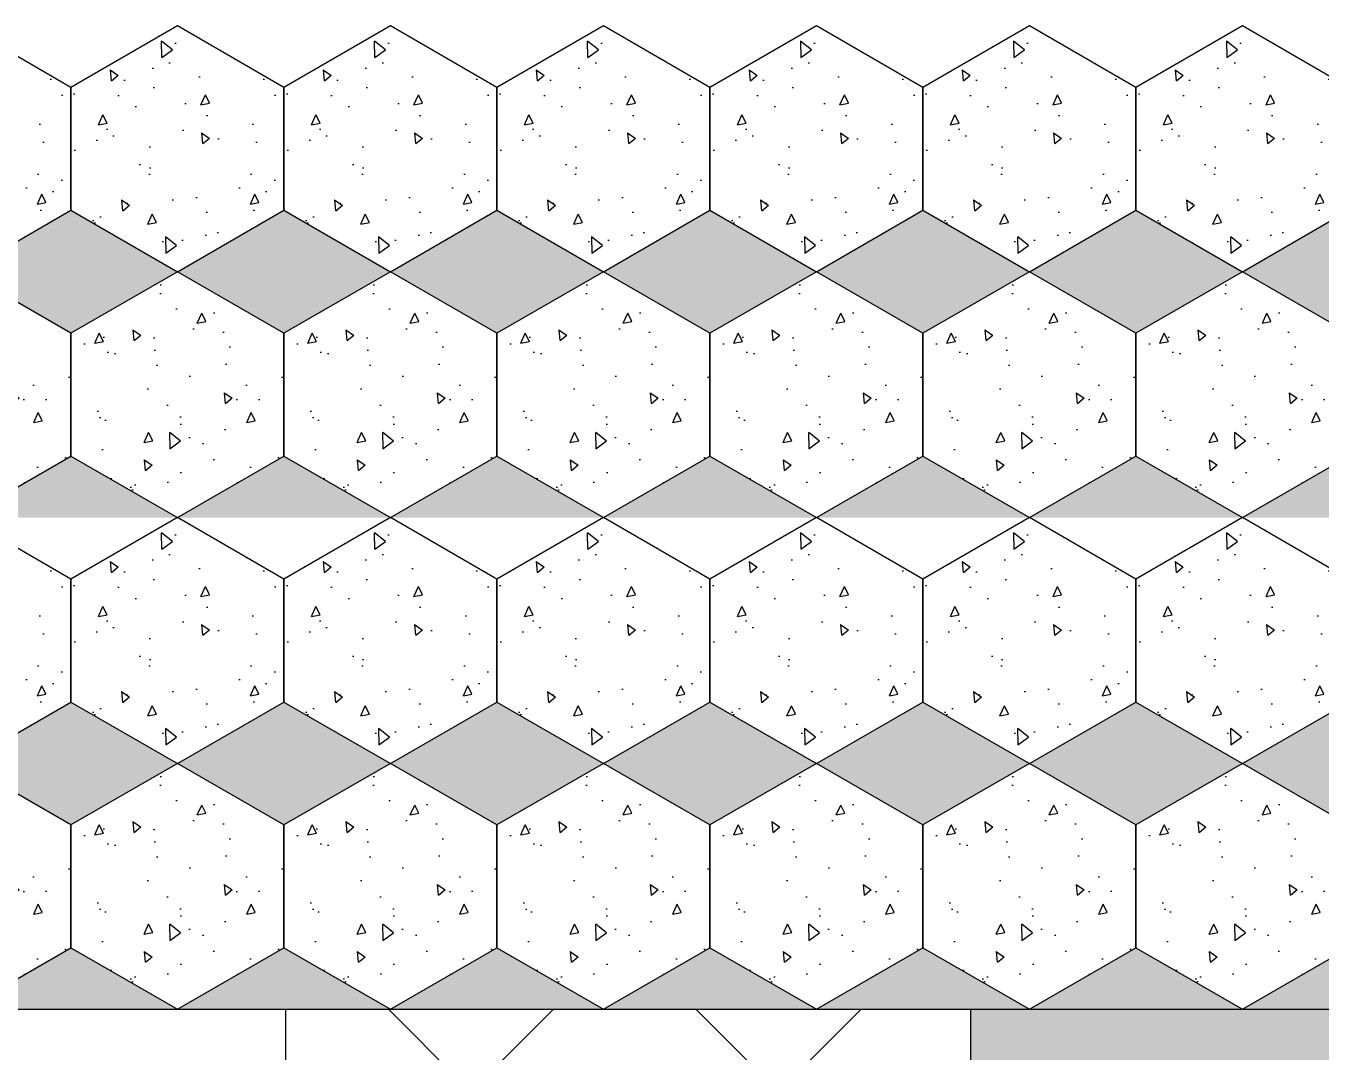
# Model space of a CAD drawing. Header units: millimetres. Extents: x 86441 to 190201, y 16532 to 98188.
# Drawn here: x 154989 to 156124, y 31825 to 32724 of the extents above; entities that cross this region are included whole.
import ezdxf

# ---------------------------------------------------------------- set-up
doc = ezdxf.new("R2010")
doc.units = ezdxf.units.MM
doc.header["$LTSCALE"] = 0.1
doc.layers.add('COLUMN', color=1, linetype='Continuous', lineweight=0)

msp = doc.modelspace()

# ---------------------------------------------------------------- hatches: boundary and pattern name
at = {"true_color": 0xa19859, "transparency": 33554687}
h = msp.add_hatch(dxfattribs=at)
h.set_pattern_fill('AR-CONC', color=55, scale=0.5, angle=45)
h.set_pattern_definition([(95, (66557.94, 13445.756), (70.047325, 58.77669), [9.525, -104.775]), (40, (66557.94, 13445.76), (-80.00923, 55.08836), [7.62, -83.82029]), (145.45144, (66563.77, 13450.65), (-9.9619, 113.86505), [8.095, -89.04512]), (91.1842, (66539.98, 13463.72), (110.70512, 80.9767), [14.2875, -157.1625]), (141.63556, (66549.2, 13470.46), (-3.5433, 171.41338), [12.14251, -133.5678]), (36.18415, (66539.98, 13463.72), (-3.5433, 171.41338), [11.42998, -125.72987]), (66, (66553.45, 13468.21), (89.75999, 17.447575), [9.525, -104.775]), (11, (66553.45, 13468.21), (-43.26996, 86.9706), [7.62, -83.82]), (116.45145, (66560.93, 13469.66), (46.49003, 104.41817), [8.095, -89.04497]), (82.5, (66557.937, 13445.756), (-28.802735, 30.986707), [0, -82.804, 0, -85.09, 0, -84.1375]), (52.5, (66557.937, 13445.756), (-11.794864, 59.0435), [0, -48.514, 0, -80.899, 0, -32.0675]), (12.5, (66537.91, 13425.73), (49.963932, 45.913098), [0, -31.75, 0, -99.06, 0, -131.445]), (2.5, (66528.93, 13416.75), (43.381952, 61.361196), [0, -41.275, 0, -65.786, 0, -93.345])])
h.paths.add_polyline_path([(154842.1, 32347.2), (154935.4, 32293.3), (155028.7, 32347.2), (155028.7, 32454.9), (154935.4, 32508.7), (154842.1, 32454.9)])
h.paths.add_polyline_path([(154842.1, 32562.6), (154935.4, 32508.7), (155028.7, 32562.6), (155028.7, 32670.3), (154935.4, 32724.2), (154842.1, 32670.3)])
h = msp.add_hatch(dxfattribs=at)
h.set_pattern_fill('AR-CONC', color=55, scale=0.5, angle=45)
h.set_pattern_definition([(95, (66744.505, 13445.756), (70.047325, 58.77669), [9.525, -104.775]), (40, (66744.5, 13445.76), (-80.00923, 55.08836), [7.62, -83.82029]), (145.45144, (66750.34, 13450.65), (-9.9619, 113.86505), [8.095, -89.04512]), (91.1842, (66726.54, 13463.72), (110.70512, 80.9767), [14.2875, -157.1625]), (141.63556, (66735.77, 13470.46), (-3.5433, 171.41338), [12.14251, -133.5678]), (36.18415, (66726.54, 13463.72), (-3.5433, 171.41338), [11.42998, -125.72987]), (66, (66740.014, 13468.21), (89.75999, 17.447575), [9.525, -104.775]), (11, (66740.01, 13468.21), (-43.26996, 86.9706), [7.62, -83.82]), (116.45145, (66747.494, 13469.66), (46.49003, 104.41817), [8.095, -89.04497]), (82.5, (66744.505, 13445.756), (-28.802735, 30.986707), [0, -82.804, 0, -85.09, 0, -84.1375]), (52.5, (66744.505, 13445.756), (-11.794864, 59.0435), [0, -48.514, 0, -80.899, 0, -32.0675]), (12.5, (66724.48, 13425.73), (49.963932, 45.913098), [0, -31.75, 0, -99.06, 0, -131.445]), (2.5, (66715.5, 13416.75), (43.381952, 61.361196), [0, -41.275, 0, -65.786, 0, -93.345])])
h.paths.add_polyline_path([(155028.7, 32347.2), (155122, 32293.3), (155215.2, 32347.2), (155215.2, 32454.9), (155122, 32508.7), (155028.7, 32454.9)])
h.paths.add_polyline_path([(155028.7, 32562.6), (155122, 32508.7), (155215.2, 32562.6), (155215.2, 32670.3), (155122, 32724.2), (155028.7, 32670.3)])
h = msp.add_hatch(dxfattribs=at)
h.set_pattern_fill('AR-CONC', color=55, scale=0.5, angle=45)
h.set_pattern_definition([(95, (66931.07, 13445.756), (70.047325, 58.77669), [9.525, -104.775]), (40, (66931.07, 13445.76), (-80.00923, 55.08836), [7.62, -83.82029]), (145.45144, (66936.91, 13450.65), (-9.9619, 113.86505), [8.095, -89.04512]), (91.1842, (66913.11, 13463.72), (110.70512, 80.9767), [14.2875, -157.1625]), (141.63556, (66922.34, 13470.46), (-3.5433, 171.41338), [12.14251, -133.5678]), (36.18415, (66913.11, 13463.72), (-3.5433, 171.41338), [11.42998, -125.72987]), (66, (66926.58, 13468.21), (89.75999, 17.447575), [9.525, -104.775]), (11, (66926.58, 13468.21), (-43.26996, 86.9706), [7.62, -83.82]), (116.45145, (66934.06, 13469.66), (46.49003, 104.41817), [8.095, -89.04497]), (82.5, (66931.072, 13445.756), (-28.802735, 30.986707), [0, -82.804, 0, -85.09, 0, -84.1375]), (52.5, (66931.07, 13445.756), (-11.794864, 59.0435), [0, -48.514, 0, -80.899, 0, -32.0675]), (12.5, (66911.046, 13425.73), (49.963932, 45.913098), [0, -31.75, 0, -99.06, 0, -131.445]), (2.5, (66902.066, 13416.75), (43.381952, 61.361196), [0, -41.275, 0, -65.786, 0, -93.345])])
h.paths.add_polyline_path([(155215.2, 32347.2), (155308.5, 32293.3), (155401.8, 32347.2), (155401.8, 32454.9), (155308.5, 32508.7), (155215.2, 32454.9)])
h.paths.add_polyline_path([(155215.2, 32562.6), (155308.5, 32508.7), (155401.8, 32562.6), (155401.8, 32670.3), (155308.5, 32724.2), (155215.2, 32670.3)])
h = msp.add_hatch(dxfattribs=at)
h.set_pattern_fill('AR-CONC', color=55, scale=0.5, angle=45)
h.set_pattern_definition([(95, (67117.64, 13445.756), (70.047325, 58.77669), [9.525, -104.775]), (40, (67117.64, 13445.76), (-80.00923, 55.08836), [7.62, -83.82029]), (145.45144, (67123.48, 13450.65), (-9.9619, 113.86505), [8.095, -89.04512]), (91.1842, (67099.68, 13463.72), (110.70512, 80.9767), [14.2875, -157.1625]), (141.63556, (67108.9, 13470.46), (-3.5433, 171.41338), [12.14251, -133.5678]), (36.18415, (67099.68, 13463.72), (-3.5433, 171.41338), [11.42998, -125.72987]), (66, (67113.15, 13468.21), (89.75999, 17.447575), [9.525, -104.775]), (11, (67113.15, 13468.21), (-43.26996, 86.9706), [7.62, -83.82]), (116.45145, (67120.63, 13469.66), (46.49003, 104.41817), [8.095, -89.04497]), (82.5, (67117.64, 13445.756), (-28.802735, 30.986707), [0, -82.804, 0, -85.09, 0, -84.1375]), (52.5, (67117.64, 13445.756), (-11.794864, 59.0435), [0, -48.514, 0, -80.899, 0, -32.0675]), (12.5, (67097.614, 13425.73), (49.963932, 45.913098), [0, -31.75, 0, -99.06, 0, -131.445]), (2.5, (67088.633, 13416.75), (43.381952, 61.361196), [0, -41.275, 0, -65.786, 0, -93.345])])
h.paths.add_polyline_path([(155401.8, 32347.2), (155495.1, 32293.3), (155588.4, 32347.2), (155588.4, 32454.9), (155495.1, 32508.7), (155401.8, 32454.9)])
h.paths.add_polyline_path([(155401.8, 32562.6), (155495.1, 32508.7), (155588.4, 32562.6), (155588.4, 32670.3), (155495.1, 32724.2), (155401.8, 32670.3)])
h = msp.add_hatch(dxfattribs=at)
h.set_pattern_fill('AR-CONC', color=55, scale=0.5, angle=45)
h.set_pattern_definition([(95, (67304.21, 13445.756), (70.047325, 58.77669), [9.525, -104.775]), (40, (67304.21, 13445.76), (-80.00923, 55.08836), [7.62, -83.82029]), (145.45144, (67310.044, 13450.65), (-9.9619, 113.86505), [8.095, -89.04512]), (91.1842, (67286.25, 13463.72), (110.70512, 80.9767), [14.2875, -157.1625]), (141.63556, (67295.47, 13470.46), (-3.5433, 171.41338), [12.14251, -133.5678]), (36.18415, (67286.25, 13463.72), (-3.5433, 171.41338), [11.42998, -125.72987]), (66, (67299.72, 13468.21), (89.75999, 17.447575), [9.525, -104.775]), (11, (67299.72, 13468.21), (-43.26996, 86.9706), [7.62, -83.82]), (116.45145, (67307.2, 13469.66), (46.49003, 104.41817), [8.095, -89.04497]), (82.5, (67304.207, 13445.756), (-28.802735, 30.986707), [0, -82.804, 0, -85.09, 0, -84.1375]), (52.5, (67304.207, 13445.756), (-11.794864, 59.0435), [0, -48.514, 0, -80.899, 0, -32.0675]), (12.5, (67284.18, 13425.73), (49.963932, 45.913098), [0, -31.75, 0, -99.06, 0, -131.445]), (2.5, (67275.2, 13416.75), (43.381952, 61.361196), [0, -41.275, 0, -65.786, 0, -93.345])])
h.paths.add_polyline_path([(155588.4, 32347.2), (155681.7, 32293.3), (155774.9, 32347.2), (155774.9, 32454.9), (155681.7, 32508.7), (155588.4, 32454.9)])
h.paths.add_polyline_path([(155588.4, 32562.6), (155681.7, 32508.7), (155774.9, 32562.6), (155774.9, 32670.3), (155681.7, 32724.2), (155588.4, 32670.3)])
h = msp.add_hatch(dxfattribs=at)
h.set_pattern_fill('AR-CONC', color=55, scale=0.5, angle=45)
h.set_pattern_definition([(95, (67490.775, 13445.756), (70.047325, 58.77669), [9.525, -104.775]), (40, (67490.775, 13445.76), (-80.00923, 55.08836), [7.62, -83.82029]), (145.45144, (67496.61, 13450.65), (-9.9619, 113.86505), [8.095, -89.04512]), (91.1842, (67472.81, 13463.72), (110.70512, 80.9767), [14.2875, -157.1625]), (141.63556, (67482.04, 13470.46), (-3.5433, 171.41338), [12.14251, -133.5678]), (36.18415, (67472.81, 13463.72), (-3.5433, 171.41338), [11.42998, -125.72987]), (66, (67486.285, 13468.21), (89.75999, 17.447575), [9.525, -104.775]), (11, (67486.28, 13468.21), (-43.26996, 86.9706), [7.62, -83.82]), (116.45145, (67493.765, 13469.66), (46.49003, 104.41817), [8.095, -89.04497]), (82.5, (67490.775, 13445.756), (-28.802735, 30.986707), [0, -82.804, 0, -85.09, 0, -84.1375]), (52.5, (67490.775, 13445.756), (-11.794864, 59.0435), [0, -48.514, 0, -80.899, 0, -32.0675]), (12.5, (67470.75, 13425.73), (49.963932, 45.913098), [0, -31.75, 0, -99.06, 0, -131.445]), (2.5, (67461.77, 13416.75), (43.381952, 61.361196), [0, -41.275, 0, -65.786, 0, -93.345])])
h.paths.add_polyline_path([(155774.9, 32347.2), (155868.2, 32293.3), (155961.5, 32347.2), (155961.5, 32454.9), (155868.2, 32508.7), (155774.9, 32454.9)])
h.paths.add_polyline_path([(155774.9, 32562.6), (155868.2, 32508.7), (155961.5, 32562.6), (155961.5, 32670.3), (155868.2, 32724.2), (155774.9, 32670.3)])
h = msp.add_hatch(dxfattribs=at)
h.set_pattern_fill('AR-CONC', color=55, scale=0.5, angle=45)
h.set_pattern_definition([(95, (67677.34, 13445.756), (70.047325, 58.77669), [9.525, -104.775]), (40, (67677.34, 13445.76), (-80.00923, 55.08836), [7.62, -83.82029]), (145.45144, (67683.18, 13450.65), (-9.9619, 113.86505), [8.095, -89.04512]), (91.1842, (67659.38, 13463.72), (110.70512, 80.9767), [14.2875, -157.1625]), (141.63556, (67668.61, 13470.46), (-3.5433, 171.41338), [12.14251, -133.5678]), (36.18415, (67659.38, 13463.72), (-3.5433, 171.41338), [11.42998, -125.72987]), (66, (67672.85, 13468.21), (89.75999, 17.447575), [9.525, -104.775]), (11, (67672.85, 13468.21), (-43.26996, 86.9706), [7.62, -83.82]), (116.45145, (67680.33, 13469.66), (46.49003, 104.41817), [8.095, -89.04497]), (82.5, (67677.342, 13445.756), (-28.802735, 30.986707), [0, -82.804, 0, -85.09, 0, -84.1375]), (52.5, (67677.342, 13445.756), (-11.794864, 59.0435), [0, -48.514, 0, -80.899, 0, -32.0675]), (12.5, (67657.316, 13425.73), (49.963932, 45.913098), [0, -31.75, 0, -99.06, 0, -131.445]), (2.5, (67648.336, 13416.75), (43.381952, 61.361196), [0, -41.275, 0, -65.786, 0, -93.345])])
h.paths.add_polyline_path([(155961.5, 32347.2), (156054.8, 32293.3), (156148.1, 32347.2), (156148.1, 32454.9), (156054.8, 32508.7), (155961.5, 32454.9)])
h.paths.add_polyline_path([(155961.5, 32562.6), (156054.8, 32508.7), (156148.1, 32562.6), (156148.1, 32670.3), (156054.8, 32724.2), (155961.5, 32670.3)])
at = {"true_color": 0xffffff, "transparency": 33554687}
h = msp.add_hatch(color=7, dxfattribs=at)
h.dxf.hatch_style = 1
h.set_gradient(color1=(114, 89, 52), color2=(161, 152, 89))
h.paths.add_polyline_path([(155122, 32508.7), (155028.7, 32562.6), (154935.4, 32508.7), (155028.7, 32454.9)])
h.paths.add_polyline_path([(155028.7, 32347.2), (154935.4, 32293.3), (155122, 32293.3)])
h = msp.add_hatch(color=7, dxfattribs=at)
h.dxf.hatch_style = 1
h.set_gradient(color1=(114, 89, 52), color2=(161, 152, 89))
h.paths.add_polyline_path([(155215.2, 32562.6), (155122, 32508.7), (155215.2, 32454.9), (155308.5, 32508.7)])
h.paths.add_polyline_path([(155215.2, 32347.2), (155122, 32293.3), (155308.5, 32293.3)])
h = msp.add_hatch(color=7, dxfattribs=at)
h.dxf.hatch_style = 1
h.set_gradient(color1=(114, 89, 52), color2=(161, 152, 89))
h.paths.add_polyline_path([(155495.1, 32508.7), (155401.8, 32562.6), (155308.5, 32508.7), (155401.8, 32454.9)])
h.paths.add_polyline_path([(155401.8, 32347.2), (155308.5, 32293.3), (155495.1, 32293.3)])
h = msp.add_hatch(color=7, dxfattribs=at)
h.dxf.hatch_style = 1
h.set_gradient(color1=(114, 89, 52), color2=(161, 152, 89))
h.paths.add_polyline_path([(155588.4, 32562.6), (155495.1, 32508.7), (155588.4, 32454.9), (155681.7, 32508.7)])
h.paths.add_polyline_path([(155588.4, 32347.2), (155495.1, 32293.3), (155681.7, 32293.3)])
h = msp.add_hatch(color=7, dxfattribs=at)
h.dxf.hatch_style = 1
h.set_gradient(color1=(114, 89, 52), color2=(161, 152, 89))
h.paths.add_polyline_path([(155868.2, 32508.7), (155774.9, 32562.6), (155681.7, 32508.7), (155774.9, 32454.9)])
h.paths.add_polyline_path([(155774.9, 32347.2), (155681.7, 32293.3), (155868.2, 32293.3)])
h = msp.add_hatch(color=7, dxfattribs=at)
h.dxf.hatch_style = 1
h.set_gradient(color1=(114, 89, 52), color2=(161, 152, 89))
h.paths.add_polyline_path([(155961.5, 32562.6), (155868.2, 32508.7), (155961.5, 32454.9), (156054.8, 32508.7)])
h.paths.add_polyline_path([(155961.5, 32347.2), (155868.2, 32293.3), (156054.8, 32293.3)])
h = msp.add_hatch(color=7, dxfattribs=at)
h.dxf.hatch_style = 1
h.set_gradient(color1=(114, 89, 52), color2=(161, 152, 89))
h.paths.add_polyline_path([(156241.4, 32508.7), (156148.1, 32562.6), (156054.8, 32508.7), (156148.1, 32454.9)])
h.paths.add_polyline_path([(156148.1, 32347.2), (156054.8, 32293.3), (156241.4, 32293.3)])
at = {"true_color": 0xa19859, "transparency": 33554687}
h = msp.add_hatch(dxfattribs=at)
h.set_pattern_fill('AR-CONC', color=55, scale=0.5, angle=45)
h.set_pattern_definition([(95, (66557.94, 13014.9), (70.047325, 58.77669), [9.525, -104.775]), (40, (66557.94, 13014.9), (-80.00923, 55.08836), [7.62, -83.82029]), (145.45144, (66563.77, 13019.795), (-9.9619, 113.86505), [8.095, -89.04512]), (91.1842, (66539.98, 13032.86), (110.70512, 80.9767), [14.2875, -157.1625]), (141.63556, (66549.2, 13039.6), (-3.5433, 171.41338), [12.14251, -133.5678]), (36.18415, (66539.98, 13032.86), (-3.5433, 171.41338), [11.42998, -125.72987]), (66, (66553.45, 13037.35), (89.75999, 17.447575), [9.525, -104.775]), (11, (66553.45, 13037.35), (-43.26996, 86.9706), [7.62, -83.82]), (116.45145, (66560.93, 13038.8), (46.49003, 104.41817), [8.095, -89.04497]), (82.5, (66557.937, 13014.897), (-28.802735, 30.986707), [0, -82.804, 0, -85.09, 0, -84.1375]), (52.5, (66557.937, 13014.897), (-11.794864, 59.0435), [0, -48.514, 0, -80.899, 0, -32.0675]), (12.5, (66537.91, 12994.87), (49.963932, 45.913098), [0, -31.75, 0, -99.06, 0, -131.445]), (2.5, (66528.93, 12985.89), (43.381952, 61.361196), [0, -41.275, 0, -65.786, 0, -93.345])])
h.paths.add_polyline_path([(154842.1, 31916.3), (154935.4, 31862.5), (155028.7, 31916.3), (155028.7, 32024), (154935.4, 32077.9), (154842.1, 32024)])
h.paths.add_polyline_path([(154842.1, 32131.7), (154935.4, 32077.9), (155028.7, 32131.7), (155028.7, 32239.5), (154935.4, 32293.3), (154842.1, 32239.5)])
h = msp.add_hatch(dxfattribs=at)
h.set_pattern_fill('AR-CONC', color=55, scale=0.5, angle=45)
h.set_pattern_definition([(95, (66744.505, 13014.9), (70.047325, 58.77669), [9.525, -104.775]), (40, (66744.5, 13014.9), (-80.00923, 55.08836), [7.62, -83.82029]), (145.45144, (66750.34, 13019.795), (-9.9619, 113.86505), [8.095, -89.04512]), (91.1842, (66726.54, 13032.86), (110.70512, 80.9767), [14.2875, -157.1625]), (141.63556, (66735.77, 13039.6), (-3.5433, 171.41338), [12.14251, -133.5678]), (36.18415, (66726.54, 13032.86), (-3.5433, 171.41338), [11.42998, -125.72987]), (66, (66740.014, 13037.35), (89.75999, 17.447575), [9.525, -104.775]), (11, (66740.01, 13037.35), (-43.26996, 86.9706), [7.62, -83.82]), (116.45145, (66747.494, 13038.8), (46.49003, 104.41817), [8.095, -89.04497]), (82.5, (66744.505, 13014.897), (-28.802735, 30.986707), [0, -82.804, 0, -85.09, 0, -84.1375]), (52.5, (66744.505, 13014.897), (-11.794864, 59.0435), [0, -48.514, 0, -80.899, 0, -32.0675]), (12.5, (66724.48, 12994.87), (49.963932, 45.913098), [0, -31.75, 0, -99.06, 0, -131.445]), (2.5, (66715.5, 12985.89), (43.381952, 61.361196), [0, -41.275, 0, -65.786, 0, -93.345])])
h.paths.add_polyline_path([(155028.7, 31916.3), (155122, 31862.5), (155215.2, 31916.3), (155215.2, 32024), (155122, 32077.9), (155028.7, 32024)])
h.paths.add_polyline_path([(155028.7, 32131.7), (155122, 32077.9), (155215.2, 32131.7), (155215.2, 32239.5), (155122, 32293.3), (155028.7, 32239.5)])
h = msp.add_hatch(dxfattribs=at)
h.set_pattern_fill('AR-CONC', color=55, scale=0.5, angle=45)
h.set_pattern_definition([(95, (66931.07, 13014.9), (70.047325, 58.77669), [9.525, -104.775]), (40, (66931.07, 13014.9), (-80.00923, 55.08836), [7.62, -83.82029]), (145.45144, (66936.91, 13019.795), (-9.9619, 113.86505), [8.095, -89.04512]), (91.1842, (66913.11, 13032.86), (110.70512, 80.9767), [14.2875, -157.1625]), (141.63556, (66922.34, 13039.6), (-3.5433, 171.41338), [12.14251, -133.5678]), (36.18415, (66913.11, 13032.86), (-3.5433, 171.41338), [11.42998, -125.72987]), (66, (66926.58, 13037.35), (89.75999, 17.447575), [9.525, -104.775]), (11, (66926.58, 13037.35), (-43.26996, 86.9706), [7.62, -83.82]), (116.45145, (66934.06, 13038.8), (46.49003, 104.41817), [8.095, -89.04497]), (82.5, (66931.072, 13014.897), (-28.802735, 30.986707), [0, -82.804, 0, -85.09, 0, -84.1375]), (52.5, (66931.07, 13014.897), (-11.794864, 59.0435), [0, -48.514, 0, -80.899, 0, -32.0675]), (12.5, (66911.046, 12994.87), (49.963932, 45.913098), [0, -31.75, 0, -99.06, 0, -131.445]), (2.5, (66902.066, 12985.89), (43.381952, 61.361196), [0, -41.275, 0, -65.786, 0, -93.345])])
h.paths.add_polyline_path([(155215.2, 31916.3), (155308.5, 31862.5), (155401.8, 31916.3), (155401.8, 32024), (155308.5, 32077.9), (155215.2, 32024)])
h.paths.add_polyline_path([(155215.2, 32131.7), (155308.5, 32077.9), (155401.8, 32131.7), (155401.8, 32239.5), (155308.5, 32293.3), (155215.2, 32239.5)])
h = msp.add_hatch(dxfattribs=at)
h.set_pattern_fill('AR-CONC', color=55, scale=0.5, angle=45)
h.set_pattern_definition([(95, (67117.64, 13014.9), (70.047325, 58.77669), [9.525, -104.775]), (40, (67117.64, 13014.9), (-80.00923, 55.08836), [7.62, -83.82029]), (145.45144, (67123.48, 13019.795), (-9.9619, 113.86505), [8.095, -89.04512]), (91.1842, (67099.68, 13032.86), (110.70512, 80.9767), [14.2875, -157.1625]), (141.63556, (67108.9, 13039.6), (-3.5433, 171.41338), [12.14251, -133.5678]), (36.18415, (67099.68, 13032.86), (-3.5433, 171.41338), [11.42998, -125.72987]), (66, (67113.15, 13037.35), (89.75999, 17.447575), [9.525, -104.775]), (11, (67113.15, 13037.35), (-43.26996, 86.9706), [7.62, -83.82]), (116.45145, (67120.63, 13038.8), (46.49003, 104.41817), [8.095, -89.04497]), (82.5, (67117.64, 13014.897), (-28.802735, 30.986707), [0, -82.804, 0, -85.09, 0, -84.1375]), (52.5, (67117.64, 13014.897), (-11.794864, 59.0435), [0, -48.514, 0, -80.899, 0, -32.0675]), (12.5, (67097.614, 12994.87), (49.963932, 45.913098), [0, -31.75, 0, -99.06, 0, -131.445]), (2.5, (67088.633, 12985.89), (43.381952, 61.361196), [0, -41.275, 0, -65.786, 0, -93.345])])
h.paths.add_polyline_path([(155401.8, 31916.3), (155495.1, 31862.5), (155588.4, 31916.3), (155588.4, 32024), (155495.1, 32077.9), (155401.8, 32024)])
h.paths.add_polyline_path([(155401.8, 32131.7), (155495.1, 32077.9), (155588.4, 32131.7), (155588.4, 32239.5), (155495.1, 32293.3), (155401.8, 32239.5)])
h = msp.add_hatch(dxfattribs=at)
h.set_pattern_fill('AR-CONC', color=55, scale=0.5, angle=45)
h.set_pattern_definition([(95, (67304.21, 13014.9), (70.047325, 58.77669), [9.525, -104.775]), (40, (67304.21, 13014.9), (-80.00923, 55.08836), [7.62, -83.82029]), (145.45144, (67310.044, 13019.795), (-9.9619, 113.86505), [8.095, -89.04512]), (91.1842, (67286.25, 13032.86), (110.70512, 80.9767), [14.2875, -157.1625]), (141.63556, (67295.47, 13039.6), (-3.5433, 171.41338), [12.14251, -133.5678]), (36.18415, (67286.25, 13032.86), (-3.5433, 171.41338), [11.42998, -125.72987]), (66, (67299.72, 13037.35), (89.75999, 17.447575), [9.525, -104.775]), (11, (67299.72, 13037.35), (-43.26996, 86.9706), [7.62, -83.82]), (116.45145, (67307.2, 13038.8), (46.49003, 104.41817), [8.095, -89.04497]), (82.5, (67304.207, 13014.897), (-28.802735, 30.986707), [0, -82.804, 0, -85.09, 0, -84.1375]), (52.5, (67304.207, 13014.897), (-11.794864, 59.0435), [0, -48.514, 0, -80.899, 0, -32.0675]), (12.5, (67284.18, 12994.87), (49.963932, 45.913098), [0, -31.75, 0, -99.06, 0, -131.445]), (2.5, (67275.2, 12985.89), (43.381952, 61.361196), [0, -41.275, 0, -65.786, 0, -93.345])])
h.paths.add_polyline_path([(155588.4, 31916.3), (155681.7, 31862.5), (155774.9, 31916.3), (155774.9, 32024), (155681.7, 32077.9), (155588.4, 32024)])
h.paths.add_polyline_path([(155588.4, 32131.7), (155681.7, 32077.9), (155774.9, 32131.7), (155774.9, 32239.5), (155681.7, 32293.3), (155588.4, 32239.5)])
h = msp.add_hatch(dxfattribs=at)
h.set_pattern_fill('AR-CONC', color=55, scale=0.5, angle=45)
h.set_pattern_definition([(95, (67490.775, 13014.9), (70.047325, 58.77669), [9.525, -104.775]), (40, (67490.775, 13014.9), (-80.00923, 55.08836), [7.62, -83.82029]), (145.45144, (67496.61, 13019.795), (-9.9619, 113.86505), [8.095, -89.04512]), (91.1842, (67472.81, 13032.86), (110.70512, 80.9767), [14.2875, -157.1625]), (141.63556, (67482.04, 13039.6), (-3.5433, 171.41338), [12.14251, -133.5678]), (36.18415, (67472.81, 13032.86), (-3.5433, 171.41338), [11.42998, -125.72987]), (66, (67486.285, 13037.35), (89.75999, 17.447575), [9.525, -104.775]), (11, (67486.28, 13037.35), (-43.26996, 86.9706), [7.62, -83.82]), (116.45145, (67493.765, 13038.8), (46.49003, 104.41817), [8.095, -89.04497]), (82.5, (67490.775, 13014.897), (-28.802735, 30.986707), [0, -82.804, 0, -85.09, 0, -84.1375]), (52.5, (67490.775, 13014.897), (-11.794864, 59.0435), [0, -48.514, 0, -80.899, 0, -32.0675]), (12.5, (67470.75, 12994.87), (49.963932, 45.913098), [0, -31.75, 0, -99.06, 0, -131.445]), (2.5, (67461.77, 12985.89), (43.381952, 61.361196), [0, -41.275, 0, -65.786, 0, -93.345])])
h.paths.add_polyline_path([(155774.9, 31916.3), (155868.2, 31862.5), (155961.5, 31916.3), (155961.5, 32024), (155868.2, 32077.9), (155774.9, 32024)])
h.paths.add_polyline_path([(155774.9, 32131.7), (155868.2, 32077.9), (155961.5, 32131.7), (155961.5, 32239.5), (155868.2, 32293.3), (155774.9, 32239.5)])
h = msp.add_hatch(dxfattribs=at)
h.set_pattern_fill('AR-CONC', color=55, scale=0.5, angle=45)
h.set_pattern_definition([(95, (67677.34, 13014.9), (70.047325, 58.77669), [9.525, -104.775]), (40, (67677.34, 13014.9), (-80.00923, 55.08836), [7.62, -83.82029]), (145.45144, (67683.18, 13019.795), (-9.9619, 113.86505), [8.095, -89.04512]), (91.1842, (67659.38, 13032.86), (110.70512, 80.9767), [14.2875, -157.1625]), (141.63556, (67668.61, 13039.6), (-3.5433, 171.41338), [12.14251, -133.5678]), (36.18415, (67659.38, 13032.86), (-3.5433, 171.41338), [11.42998, -125.72987]), (66, (67672.85, 13037.35), (89.75999, 17.447575), [9.525, -104.775]), (11, (67672.85, 13037.35), (-43.26996, 86.9706), [7.62, -83.82]), (116.45145, (67680.33, 13038.8), (46.49003, 104.41817), [8.095, -89.04497]), (82.5, (67677.342, 13014.897), (-28.802735, 30.986707), [0, -82.804, 0, -85.09, 0, -84.1375]), (52.5, (67677.342, 13014.897), (-11.794864, 59.0435), [0, -48.514, 0, -80.899, 0, -32.0675]), (12.5, (67657.316, 12994.87), (49.963932, 45.913098), [0, -31.75, 0, -99.06, 0, -131.445]), (2.5, (67648.336, 12985.89), (43.381952, 61.361196), [0, -41.275, 0, -65.786, 0, -93.345])])
h.paths.add_polyline_path([(155961.5, 31916.3), (156054.8, 31862.5), (156148.1, 31916.3), (156148.1, 32024), (156054.8, 32077.9), (155961.5, 32024)])
h.paths.add_polyline_path([(155961.5, 32131.7), (156054.8, 32077.9), (156148.1, 32131.7), (156148.1, 32239.5), (156054.8, 32293.3), (155961.5, 32239.5)])
at = {"true_color": 0xffffff, "transparency": 33554687}
h = msp.add_hatch(color=7, dxfattribs=at)
h.dxf.hatch_style = 1
h.set_gradient(color1=(114, 89, 52), color2=(161, 152, 89))
h.paths.add_polyline_path([(155122, 32077.9), (155028.7, 32131.7), (154935.4, 32077.9), (155028.7, 32024)])
h.paths.add_polyline_path([(155028.7, 31916.3), (154935.4, 31862.5), (155122, 31862.5)])
h = msp.add_hatch(color=7, dxfattribs=at)
h.dxf.hatch_style = 1
h.set_gradient(color1=(114, 89, 52), color2=(161, 152, 89))
h.paths.add_polyline_path([(155215.2, 32131.7), (155122, 32077.9), (155215.2, 32024), (155308.5, 32077.9)])
h.paths.add_polyline_path([(155215.2, 31916.3), (155122, 31862.5), (155308.5, 31862.5)])
h = msp.add_hatch(color=7, dxfattribs=at)
h.dxf.hatch_style = 1
h.set_gradient(color1=(114, 89, 52), color2=(161, 152, 89))
h.paths.add_polyline_path([(155495.1, 32077.9), (155401.8, 32131.7), (155308.5, 32077.9), (155401.8, 32024)])
h.paths.add_polyline_path([(155401.8, 31916.3), (155308.5, 31862.5), (155495.1, 31862.5)])
h = msp.add_hatch(color=7, dxfattribs=at)
h.dxf.hatch_style = 1
h.set_gradient(color1=(114, 89, 52), color2=(161, 152, 89))
h.paths.add_polyline_path([(155588.4, 32131.7), (155495.1, 32077.9), (155588.4, 32024), (155681.7, 32077.9)])
h.paths.add_polyline_path([(155588.4, 31916.3), (155495.1, 31862.5), (155681.7, 31862.5)])
h = msp.add_hatch(color=7, dxfattribs=at)
h.dxf.hatch_style = 1
h.set_gradient(color1=(114, 89, 52), color2=(161, 152, 89))
h.paths.add_polyline_path([(155868.2, 32077.9), (155774.9, 32131.7), (155681.7, 32077.9), (155774.9, 32024)])
h.paths.add_polyline_path([(155774.9, 31916.3), (155681.7, 31862.5), (155868.2, 31862.5)])
h = msp.add_hatch(color=7, dxfattribs=at)
h.dxf.hatch_style = 1
h.set_gradient(color1=(114, 89, 52), color2=(161, 152, 89))
h.paths.add_polyline_path([(155961.5, 32131.7), (155868.2, 32077.9), (155961.5, 32024), (156054.8, 32077.9)])
h.paths.add_polyline_path([(155961.5, 31916.3), (155868.2, 31862.5), (156054.8, 31862.5)])
h = msp.add_hatch(color=7, dxfattribs=at)
h.dxf.hatch_style = 1
h.set_gradient(color1=(114, 89, 52), color2=(161, 152, 89))
h.paths.add_polyline_path([(156241.4, 32077.9), (156148.1, 32131.7), (156054.8, 32077.9), (156148.1, 32024)])
h.paths.add_polyline_path([(156148.1, 31916.3), (156054.8, 31862.5), (156241.4, 31862.5)])
at = {"true_color": 0xc7c8ca, "transparency": 33554687}
h = msp.add_hatch(dxfattribs=at)
h.set_pattern_fill('ANSI37', color=9, scale=60)
h.set_pattern_definition([(45, (64319.13, 0), (-134.70384, 134.70384), []), (135, (64319.13, 0), (-134.70384, -134.70384), [])])
h.paths.add_polyline_path([(155816.7, 31862.5), (155216.7, 31862.5), (155216.7, 31499.5), (155816.7, 31499.5)])
h = msp.add_hatch(color=9, dxfattribs=at)
h.dxf.hatch_style = 1
h.paths.add_polyline_path([(156416.7, 31862.5), (155816.7, 31862.5), (155816.7, 31499.5), (156416.7, 31499.5)])
at = {"layer": 'COLUMN', "lineweight": 9, "true_color": 0x636466, "transparency": 33554687}
h = msp.add_hatch(dxfattribs=at)
h.set_pattern_fill('STEEL', color=251, scale=80)
h.set_pattern_definition([(45, (64319.13, 0), (-179.6051, 179.6051), []), (45, (64319.13, 127), (-179.6051, 179.6051), [])])
h.paths.add_polyline_path([(164595.2, 27066.5), (164255.7, 27066.5), (164255.7, 26916.5), (164595.2, 26916.5)])
h.paths.add_polyline_path([(174507, 33556.3), (174357, 33556.3), (174357, 32406.3), (174507, 32406.3)], flags=17)
h.paths.add_polyline_path([(173607, 32556.3), (172557, 32556.3), (172557, 32406.3), (173607, 32406.3)], flags=17)
h.paths.add_polyline_path([(165970.7, 28907.5), (163243.7, 28907.5), (163243.7, 28757.5), (165970.7, 28757.5)])
h.paths.add_polyline_path([(164255.7, 26699.5), (164255.7, 26959.9), (164105.7, 26959.9), (164105.7, 26699.5), (164105.7, 25765.5), (164255.7, 25765.5)])
h.paths.add_polyline_path([(165495.2, 26965.5), (165345.2, 26965.5), (165345.2, 25765.5), (165495.2, 25765.5), (165495.2, 26266)])
h.paths.add_polyline_path([(164105.7, 26857.5), (163655.7, 26857.5), (163655.7, 26707.5), (164105.7, 26707.5)])
h.paths.add_polyline_path([(164255.7, 27857.5), (164105.7, 27857.5), (164105.7, 27472), (164255.7, 27472)])
h.paths.add_polyline_path([(164105.7, 27857.5), (162455.7, 27857.5), (162455.7, 27707.5), (164105.7, 27707.5)])
h.paths.add_polyline_path([(162905.7, 27707.5), (162755.7, 27707.5), (162755.7, 26707.5), (162905.7, 26707.5), (162905.7, 26857.5)])
h.paths.add_polyline_path([(166737.7, 27066.5), (166584.7, 27066.5), (166245.2, 27066.5), (166245.2, 26916.5), (166584.7, 26916.5), (166737.7, 26916.5)], flags=17)
h.paths.add_polyline_path([(157391.7, 26699.5), (153621.7, 26699.5), (153621.7, 26469.5), (157391.7, 26469.5)])
h.paths.add_polyline_path([(161253.7, 26699.5), (160954.7, 26699.5), (160954.7, 26469.5), (161253.7, 26469.5)])
h.paths.add_polyline_path([(158065.7, 26699.5), (157693.7, 26699.5), (157693.7, 26469.5), (158065.7, 26469.5)])
h.paths.add_polyline_path([(166584.7, 25765.5), (166309.8, 25765.5), (166309.8, 25535.5), (166584.7, 25535.5)])
h.paths.add_polyline_path([(165770.1, 25765.5), (165070.3, 25765.5), (165070.3, 25535.5), (165770.1, 25535.5)])
h.paths.add_polyline_path([(164524.9, 25765.5), (161555.7, 25765.5), (161555.7, 25535.5), (164524.9, 25535.5)])
h.paths.add_polyline_path([(166200.7, 28757.5), (165970.7, 28757.5), (165970.7, 28041.5), (166737.7, 28041.5), (166737.7, 26768.5), (166967.7, 26768.5), (166967.7, 28271.5), (166200.7, 28271.5)])
h.paths.add_polyline_path([(166200.7, 31999.5), (165970.7, 31999.5), (165970.7, 31646.5), (166200.7, 31646.5)])
h.paths.add_polyline_path([(166200.7, 37176.5), (165970.7, 37176.5), (165206.7, 37176.5), (165206.7, 36946.5), (165970.7, 36946.5), (165970.7, 34888.5), (166200.7, 34888.5)])
h.paths.add_polyline_path([(162317.7, 37176.5), (161555.7, 37176.5), (161555.7, 36946.5), (162317.7, 36946.5)])
h.paths.add_polyline_path([(158065.7, 37176.5), (157693.7, 37176.5), (157693.7, 36946.5), (158065.7, 36946.5)])
h.paths.add_polyline_path([(161253.7, 37176.5), (160954.7, 37176.5), (160954.7, 36946.5), (161253.7, 36946.5)])
h.paths.add_polyline_path([(157391.7, 37176.5), (153621.7, 37176.5), (153621.7, 36946.5), (157391.7, 36946.5)])
edge = h.paths.add_edge_path()
edge.add_line((176201, 27026.6), (176431, 27026.6))
edge.add_line((176204.2, 28299.9), (176201, 27021.1))
edge.add_line((176431, 28531.6), (176431, 27026.6))
edge.add_line((175664, 28531.6), (176431, 28531.6))
edge.add_line((175434.1, 28301.6), (176204.2, 28299.9))
edge.add_line((175664, 37436.6), (175664, 28531.6))
edge.add_line((175434.1, 37206.6), (175434.1, 28301.6))
edge.add_line((171019, 37436.6), (175664, 37436.6))
edge.add_line((171019, 37206.6), (175434.1, 37206.6))
edge.add_line((171019, 37436.6), (171019, 37206.6))
h.paths.add_polyline_path([(176048, 26025.6), (176048, 25795.6), (171019, 25795.6), (171019, 26025.6)])

# ---------------------------------------------------------------- linework, layer by layer
at = {"color": 4, "lineweight": 18, "transparency": 33554687}
for p in [(152416.7, 31862.5), (155216.7, 30444.5)]:
    msp.add_line(p, (155216.7, 31862.5), dxfattribs=at)
at = {"color": 67, "true_color": 0x727430, "transparency": 33554687}
for p, q in [((154655.5, 31862.5), (155255.5, 31862.5)), ((155028.7, 31862.5), (155628.7, 31862.5)), ((155401.8, 31862.5), (156001.8, 31862.5)), ((155774.9, 31862.5), (156374.9, 31862.5))]:
    msp.add_line(p, q, dxfattribs=at)
at = {"transparency": 33554687}
msp.add_line((155216.7, 31862.5), (155216.7, 30444.5), dxfattribs=at)
at = {"color": 7, "true_color": 0xffffff, "transparency": 33554687}
msp.add_line((155216.7, 31862.5), (157391.7, 31862.5), dxfattribs=at)
at = {"color": 9, "true_color": 0xc7c8ca, "transparency": 33554687}
msp.add_line((155816.7, 31862.5), (155816.7, 29694.5), dxfattribs=at)
at = {"color": 7, "true_color": 0xffffff, "transparency": 33554687}
for points in [[(154935.4, 32724.2), (154842.1, 32670.3), (154842.1, 32562.6), (154935.4, 32508.7), (155028.7, 32562.6), (155028.7, 32670.3), (154935.4, 32724.2)], [(154935.4, 32724.2), (154842.1, 32670.3), (154842.1, 32562.6), (154935.4, 32508.7), (155028.7, 32562.6), (155028.7, 32670.3), (154935.4, 32724.2)], [(155122, 32724.2), (155028.7, 32670.3), (155028.7, 32562.6), (155122, 32508.7), (155215.2, 32562.6), (155215.2, 32670.3), (155122, 32724.2)], [(155122, 32724.2), (155028.7, 32670.3), (155028.7, 32562.6), (155122, 32508.7), (155215.2, 32562.6), (155215.2, 32670.3), (155122, 32724.2)], [(155308.5, 32724.2), (155215.2, 32670.3), (155215.2, 32562.6), (155308.5, 32508.7), (155401.8, 32562.6), (155401.8, 32670.3), (155308.5, 32724.2)], [(155308.5, 32724.2), (155215.2, 32670.3), (155215.2, 32562.6), (155308.5, 32508.7), (155401.8, 32562.6), (155401.8, 32670.3), (155308.5, 32724.2)], [(155495.1, 32724.2), (155401.8, 32670.3), (155401.8, 32562.6), (155495.1, 32508.7), (155588.4, 32562.6), (155588.4, 32670.3), (155495.1, 32724.2)], [(155495.1, 32724.2), (155401.8, 32670.3), (155401.8, 32562.6), (155495.1, 32508.7), (155588.4, 32562.6), (155588.4, 32670.3), (155495.1, 32724.2)], [(155681.7, 32724.2), (155588.4, 32670.3), (155588.4, 32562.6), (155681.7, 32508.7), (155774.9, 32562.6), (155774.9, 32670.3), (155681.7, 32724.2)], [(155681.7, 32724.2), (155588.4, 32670.3), (155588.4, 32562.6), (155681.7, 32508.7), (155774.9, 32562.6), (155774.9, 32670.3), (155681.7, 32724.2)], [(155868.2, 32724.2), (155774.9, 32670.3), (155774.9, 32562.6), (155868.2, 32508.7), (155961.5, 32562.6), (155961.5, 32670.3), (155868.2, 32724.2)], [(155868.2, 32724.2), (155774.9, 32670.3), (155774.9, 32562.6), (155868.2, 32508.7), (155961.5, 32562.6), (155961.5, 32670.3), (155868.2, 32724.2)], [(156054.8, 32724.2), (155961.5, 32670.3), (155961.5, 32562.6), (156054.8, 32508.7), (156148.1, 32562.6), (156148.1, 32670.3), (156054.8, 32724.2)], [(156054.8, 32724.2), (155961.5, 32670.3), (155961.5, 32562.6), (156054.8, 32508.7), (156148.1, 32562.6), (156148.1, 32670.3), (156054.8, 32724.2)], [(154935.4, 32508.7), (154842.1, 32454.9), (154842.1, 32347.2), (154935.4, 32293.3), (155028.7, 32347.2), (155028.7, 32454.9), (154935.4, 32508.7)], [(154935.4, 32508.7), (154842.1, 32454.9), (154842.1, 32347.2), (154935.4, 32293.3), (155028.7, 32347.2), (155028.7, 32454.9), (154935.4, 32508.7)], [(155122, 32508.7), (155028.7, 32454.9), (155028.7, 32347.2), (155122, 32293.3), (155215.2, 32347.2), (155215.2, 32454.9), (155122, 32508.7)], [(155122, 32508.7), (155028.7, 32454.9), (155028.7, 32347.2), (155122, 32293.3), (155215.2, 32347.2), (155215.2, 32454.9), (155122, 32508.7)], [(155308.5, 32508.7), (155215.2, 32454.9), (155215.2, 32347.2), (155308.5, 32293.3), (155401.8, 32347.2), (155401.8, 32454.9), (155308.5, 32508.7)], [(155308.5, 32508.7), (155215.2, 32454.9), (155215.2, 32347.2), (155308.5, 32293.3), (155401.8, 32347.2), (155401.8, 32454.9), (155308.5, 32508.7)], [(155495.1, 32508.7), (155401.8, 32454.9), (155401.8, 32347.2), (155495.1, 32293.3), (155588.4, 32347.2), (155588.4, 32454.9), (155495.1, 32508.7)], [(155495.1, 32508.7), (155401.8, 32454.9), (155401.8, 32347.2), (155495.1, 32293.3), (155588.4, 32347.2), (155588.4, 32454.9), (155495.1, 32508.7)], [(155681.7, 32508.7), (155588.4, 32454.9), (155588.4, 32347.2), (155681.7, 32293.3), (155774.9, 32347.2), (155774.9, 32454.9), (155681.7, 32508.7)], [(155681.7, 32508.7), (155588.4, 32454.9), (155588.4, 32347.2), (155681.7, 32293.3), (155774.9, 32347.2), (155774.9, 32454.9), (155681.7, 32508.7)], [(155868.2, 32508.7), (155774.9, 32454.9), (155774.9, 32347.2), (155868.2, 32293.3), (155961.5, 32347.2), (155961.5, 32454.9), (155868.2, 32508.7)], [(155868.2, 32508.7), (155774.9, 32454.9), (155774.9, 32347.2), (155868.2, 32293.3), (155961.5, 32347.2), (155961.5, 32454.9), (155868.2, 32508.7)], [(156054.8, 32508.7), (155961.5, 32454.9), (155961.5, 32347.2), (156054.8, 32293.3), (156148.1, 32347.2), (156148.1, 32454.9), (156054.8, 32508.7)], [(156054.8, 32508.7), (155961.5, 32454.9), (155961.5, 32347.2), (156054.8, 32293.3), (156148.1, 32347.2), (156148.1, 32454.9), (156054.8, 32508.7)], [(154935.4, 32293.3), (154842.1, 32239.5), (154842.1, 32131.7), (154935.4, 32077.9), (155028.7, 32131.7), (155028.7, 32239.5), (154935.4, 32293.3)], [(154935.4, 32293.3), (154842.1, 32239.5), (154842.1, 32131.7), (154935.4, 32077.9), (155028.7, 32131.7), (155028.7, 32239.5), (154935.4, 32293.3)], [(155122, 32293.3), (155028.7, 32239.5), (155028.7, 32131.7), (155122, 32077.9), (155215.2, 32131.7), (155215.2, 32239.5), (155122, 32293.3)], [(155122, 32293.3), (155028.7, 32239.5), (155028.7, 32131.7), (155122, 32077.9), (155215.2, 32131.7), (155215.2, 32239.5), (155122, 32293.3)], [(155308.5, 32293.3), (155215.2, 32239.5), (155215.2, 32131.7), (155308.5, 32077.9), (155401.8, 32131.7), (155401.8, 32239.5), (155308.5, 32293.3)], [(155308.5, 32293.3), (155215.2, 32239.5), (155215.2, 32131.7), (155308.5, 32077.9), (155401.8, 32131.7), (155401.8, 32239.5), (155308.5, 32293.3)], [(155495.1, 32293.3), (155401.8, 32239.5), (155401.8, 32131.7), (155495.1, 32077.9), (155588.4, 32131.7), (155588.4, 32239.5), (155495.1, 32293.3)], [(155495.1, 32293.3), (155401.8, 32239.5), (155401.8, 32131.7), (155495.1, 32077.9), (155588.4, 32131.7), (155588.4, 32239.5), (155495.1, 32293.3)], [(155681.7, 32293.3), (155588.4, 32239.5), (155588.4, 32131.7), (155681.7, 32077.9), (155774.9, 32131.7), (155774.9, 32239.5), (155681.7, 32293.3)], [(155681.7, 32293.3), (155588.4, 32239.5), (155588.4, 32131.7), (155681.7, 32077.9), (155774.9, 32131.7), (155774.9, 32239.5), (155681.7, 32293.3)], [(155868.2, 32293.3), (155774.9, 32239.5), (155774.9, 32131.7), (155868.2, 32077.9), (155961.5, 32131.7), (155961.5, 32239.5), (155868.2, 32293.3)], [(155868.2, 32293.3), (155774.9, 32239.5), (155774.9, 32131.7), (155868.2, 32077.9), (155961.5, 32131.7), (155961.5, 32239.5), (155868.2, 32293.3)], [(156054.8, 32293.3), (155961.5, 32239.5), (155961.5, 32131.7), (156054.8, 32077.9), (156148.1, 32131.7), (156148.1, 32239.5), (156054.8, 32293.3)], [(156054.8, 32293.3), (155961.5, 32239.5), (155961.5, 32131.7), (156054.8, 32077.9), (156148.1, 32131.7), (156148.1, 32239.5), (156054.8, 32293.3)], [(154935.4, 32077.9), (154842.1, 32024), (154842.1, 31916.3), (154935.4, 31862.5), (155028.7, 31916.3), (155028.7, 32024), (154935.4, 32077.9)], [(154935.4, 32077.9), (154842.1, 32024), (154842.1, 31916.3), (154935.4, 31862.5), (155028.7, 31916.3), (155028.7, 32024), (154935.4, 32077.9)], [(155122, 32077.9), (155028.7, 32024), (155028.7, 31916.3), (155122, 31862.5), (155215.2, 31916.3), (155215.2, 32024), (155122, 32077.9)], [(155122, 32077.9), (155028.7, 32024), (155028.7, 31916.3), (155122, 31862.5), (155215.2, 31916.3), (155215.2, 32024), (155122, 32077.9)], [(155308.5, 32077.9), (155215.2, 32024), (155215.2, 31916.3), (155308.5, 31862.5), (155401.8, 31916.3), (155401.8, 32024), (155308.5, 32077.9)], [(155308.5, 32077.9), (155215.2, 32024), (155215.2, 31916.3), (155308.5, 31862.5), (155401.8, 31916.3), (155401.8, 32024), (155308.5, 32077.9)], [(155495.1, 32077.9), (155401.8, 32024), (155401.8, 31916.3), (155495.1, 31862.5), (155588.4, 31916.3), (155588.4, 32024), (155495.1, 32077.9)], [(155495.1, 32077.9), (155401.8, 32024), (155401.8, 31916.3), (155495.1, 31862.5), (155588.4, 31916.3), (155588.4, 32024), (155495.1, 32077.9)], [(155681.7, 32077.9), (155588.4, 32024), (155588.4, 31916.3), (155681.7, 31862.5), (155774.9, 31916.3), (155774.9, 32024), (155681.7, 32077.9)], [(155681.7, 32077.9), (155588.4, 32024), (155588.4, 31916.3), (155681.7, 31862.5), (155774.9, 31916.3), (155774.9, 32024), (155681.7, 32077.9)], [(155868.2, 32077.9), (155774.9, 32024), (155774.9, 31916.3), (155868.2, 31862.5), (155961.5, 31916.3), (155961.5, 32024), (155868.2, 32077.9)], [(155868.2, 32077.9), (155774.9, 32024), (155774.9, 31916.3), (155868.2, 31862.5), (155961.5, 31916.3), (155961.5, 32024), (155868.2, 32077.9)], [(156054.8, 32077.9), (155961.5, 32024), (155961.5, 31916.3), (156054.8, 31862.5), (156148.1, 31916.3), (156148.1, 32024), (156054.8, 32077.9)], [(156054.8, 32077.9), (155961.5, 32024), (155961.5, 31916.3), (156054.8, 31862.5), (156148.1, 31916.3), (156148.1, 32024), (156054.8, 32077.9)]]:
    msp.add_lwpolyline(points, dxfattribs=at)

doc.saveas('drawing.dxf')
